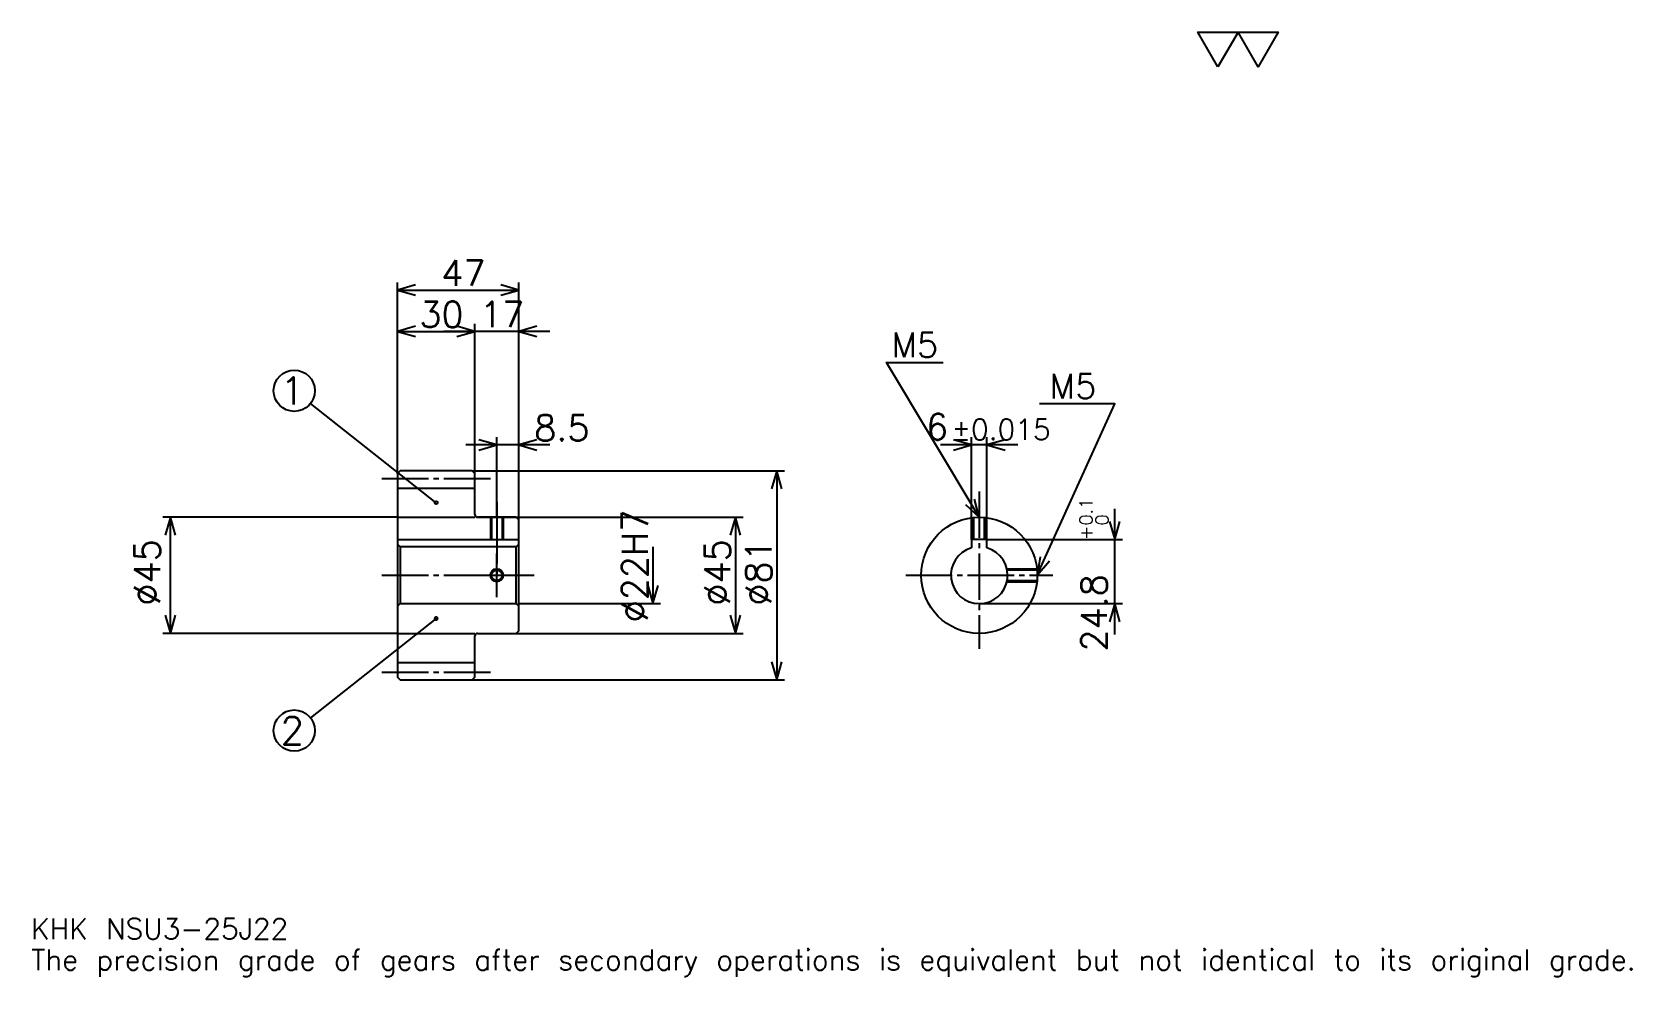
# Model space of a CAD drawing. Extents: x 20 to 641, y 7 to 374.
import ezdxf

# ---------------------------------------------------------------- set-up
doc = ezdxf.new("R2010")
doc.units = 0
doc.linetypes.add('DASHDOT', pattern=[24, 18, -2, 2, -2])
doc.layers.get('0').update_dxf_attribs({"linetype": 'CONTINUOUS'})
doc.layers.add('DASHDOT', color=6, linetype='DASHDOT')
doc.styles.add('KANJI', font='TXT', dxfattribs={"bigfont": 'BIGFONT'})

msp = doc.modelspace()

# ---------------------------------------------------------------- linework, layer by layer
at = {"color": 5}
for p, q in [((162, 203.5), (162, 276.5)), ((162, 273.5), (209, 273.5)), ((209, 203.5), (209, 276.5)), ((192, 203.5), (192, 260.5)), ((162, 257.5), (192, 257.5)), ((221, 257.5), (180, 257.5)), ((177, 191.125), (128.281616, 229.546082)), ((221, 213.5), (188.5, 213.5)), ((200.5, 203.5), (200.5, 216.5)), ((402.5, 213.5), (372.5, 213.5)), ((384.5, 176.800003), (384.5, 216.5)), ((390.5, 176.800003), (390.5, 216.5)), ((162, 202.5), (162, 203.5)), ((191, 203.5), (209, 203.5)), ((192, 202.5), (192, 203.5)), ((200.5, 185.5), (200.5, 203.5)), ((200.5, 185.5), (200.5, 203.5)), ((209, 203.5), (312, 203.5)), ((209, 184.5), (209, 203.5)), ((309, 203.5), (309, 122.5)), ((440, 140), (440, 188.800003)), ((162, 185.5), (71, 185.5)), ((74, 140.5), (74, 185.5)), ((193, 185.5), (209, 185.5)), ((209, 185.5), (296, 185.5)), ((293, 185.5), (293, 140.5)), ((261, 174), (261, 152)), ((390.5, 176.800003), (443, 176.800003)), ((209, 152), (264, 152)), ((387.5, 152), (443, 152)), ((177, 146.25), (128.277451, 107.759186)), ((162, 140.5), (71, 140.5)), ((193, 140.5), (209, 140.5)), ((209, 140.5), (296, 140.5)), ((191, 122.5), (209, 122.5)), ((209, 122.5), (312, 122.5))]:
    msp.add_line(p, q, dxfattribs=at)
at = {"color": 4}
for p, q in [((162, 196.75), (192, 196.75)), ((162, 185.5), (192, 185.5)), ((162, 176.800003), (209, 176.800003)), ((163, 174), (163, 152)), ((208, 174), (209, 175)), ((208, 152), (209, 151)), ((162, 140.5), (192, 140.5)), ((162, 129.25), (192, 129.25))]:
    msp.add_line(p, q, dxfattribs=at)
at = {"color": 7}
msp.add_lwpolyline([(480, 360), (472.200012, 373.519989), (503.399994, 373.519989), (495.600006, 360), (487.799988, 373.519989), (480, 360)], dxfattribs=at)
at = {"color": 5}
for points in [[(169, 275.5), (162, 273.5), (169, 271.5)], [(202, 271.5), (209, 273.5), (202, 275.5)], [(169, 259.5), (162, 257.5), (169, 255.5)], [(185, 255.5), (192, 257.5), (185, 259.5)], [(185, 255.5), (192, 257.5), (185, 259.5)], [(216, 259.5), (209, 257.5), (216, 255.5)], [(387.5, 185.5), (351.5, 245.5), (373.5, 245.5)], [(410, 163), (440, 229.5), (410.799988, 229.5)], [(193.5, 211.5), (200.5, 213.5), (193.5, 215.5)], [(216, 215.5), (209, 213.5), (216, 211.5)], [(377.5, 211.5), (384.5, 213.5), (377.5, 215.5)], [(397.5, 215.5), (390.5, 213.5), (397.5, 211.5)], [(311, 196.5), (309, 203.5), (307, 196.5)], [(382.183533, 190.473465), (387.5, 185.5), (385.613525, 192.531448)], [(76, 178.5), (74, 185.5), (72, 178.5)], [(295, 178.5), (293, 185.5), (291, 178.5)], [(438, 183.800003), (440, 176.800003), (442, 183.800003)], [(411.055481, 170.203186), (410, 163), (414.701599, 168.558319)], [(259, 159), (261, 152), (263, 159)], [(442, 145), (440, 152), (438, 145)], [(72, 147.5), (74, 140.5), (76, 147.5)], [(291, 147.5), (293, 140.5), (295, 147.5)], [(307, 129.5), (309, 122.5), (311, 129.5)]]:
    msp.add_lwpolyline(points, dxfattribs=at)
at = {"color": 4}
for points in [[(192, 186.5), (192, 202.5), (191, 203.5), (163, 203.5), (162, 202.5), (162, 151)], [(193, 140.5), (208, 140.5), (209, 141.5), (209, 184.5), (208, 185.5), (193, 185.5)], [(198, 185.5), (198, 176.800003)], [(198.434998, 185.5), (198.434998, 176.800003)], [(202.565002, 185.5), (202.565002, 176.800003)], [(203, 185.5), (203, 176.800003)], [(385, 176.800003), (385, 185.360687)], [(385.434998, 176.800003), (385.434998, 185.405045)], [(389.565002, 176.800003), (389.565002, 185.405045)], [(390, 176.800003), (390, 185.360687)], [(162, 151), (163, 152), (208, 152), (208, 174), (163, 174), (162, 175)], [(390.5, 173.583008), (390.5, 176.800003), (384.5, 176.800003), (384.5, 173.583008)], [(398.212158, 165.5), (409.860687, 165.5)], [(398.304443, 165.065002), (409.905029, 165.065002)], [(398.212158, 160.5), (409.860687, 160.5)], [(398.304443, 160.934998), (409.905029, 160.934998)], [(162, 151), (162, 123.5), (163, 122.5), (191, 122.5), (192, 123.5), (192, 139.5)]]:
    msp.add_lwpolyline(points, dxfattribs=at)
at = {"color": 5}
for centre, radius in [((122, 234.5), 8), ((177, 191.125), 0.6), ((177, 146.25), 0.6), ((122, 102.800003), 8)]:
    msp.add_circle(centre, radius, dxfattribs=at)
at = {"color": 4}
for centre, radius in [((387.5, 163), 22.5), ((200.5, 163), 2.065)]:
    msp.add_circle(centre, radius, dxfattribs=at)
at = {"color": 7}
msp.add_circle((200.5, 163), 2.5, dxfattribs=at)
at = {"color": 4}
for centre, radius, start, end in [((193, 186.5), 1, 180, 270), ((387.5, 163), 11, 105.826620886, 74.173379114), ((193, 139.5), 1, 90, 180)]:
    msp.add_arc(centre, radius, start, end, dxfattribs=at)
at = {"layer": 'DASHDOT', "color": 7}
for p, q in [((156, 200.5), (198, 200.5)), ((387.5, 195.5), (387.5, 134.5)), ((200.5, 185.5), (200.5, 163)), ((156, 163), (215, 163)), ((359, 163), (416, 163)), ((156, 125.5), (198, 125.5))]:
    msp.add_line(p, q, dxfattribs=at)
for points in [[(200.5, 191.5), (200.5, 170.800003)], [(200.5, 154.5), (200.5, 171.5)], [(192, 163), (209, 163)]]:
    msp.add_lwpolyline(points, dxfattribs=at)

# ---------------------------------------------------------------- texts
at = {"color": 7, "style": 'KANJI'}
for s, height, p in [('47', 10, (179, 275.100006)), ('30', 10, (170.5, 259.100006)), ('17', 10, (194, 259.100006)), ('M5', 9.6, (353.5, 247.5)), ('1', 10.666667, (116.666672, 229.166656)), ('M5', 9.6, (414.799988, 231.5)), ('8.5', 10, (215, 215.100006)), ('6', 10, (366.858032, 215.5)), ('%%p0.015', 8, (376.756775, 215.5)), ('2', 10.666667, (116.666672, 97.466667)), ('KHK NSU3-25J22', 8, (20, 22)), ('The precision grade of gears after secondary operations is equivalent but not identical to its original grade.', 8, (20, 10))]:
    msp.add_text(s, height=height, dxfattribs=at).set_placement(p)
for s, height, p in [('%%c22H7', 10, (259, 144.75)), ('0.1', 5, (431.399994, 182.290375)), ('+', 5, (431.399994, 176.690369)), ('0', 5, (437.600006, 182.290375)), ('%%c45', 10, (70, 151.25)), ('%%c45', 10, (291, 151.25)), ('%%c81', 10, (307, 151.25)), ('24.8', 10, (437, 133.406418))]:
    msp.add_text(s, height=height, rotation=90, dxfattribs=at).set_placement(p)

doc.saveas('drawing.dxf')
